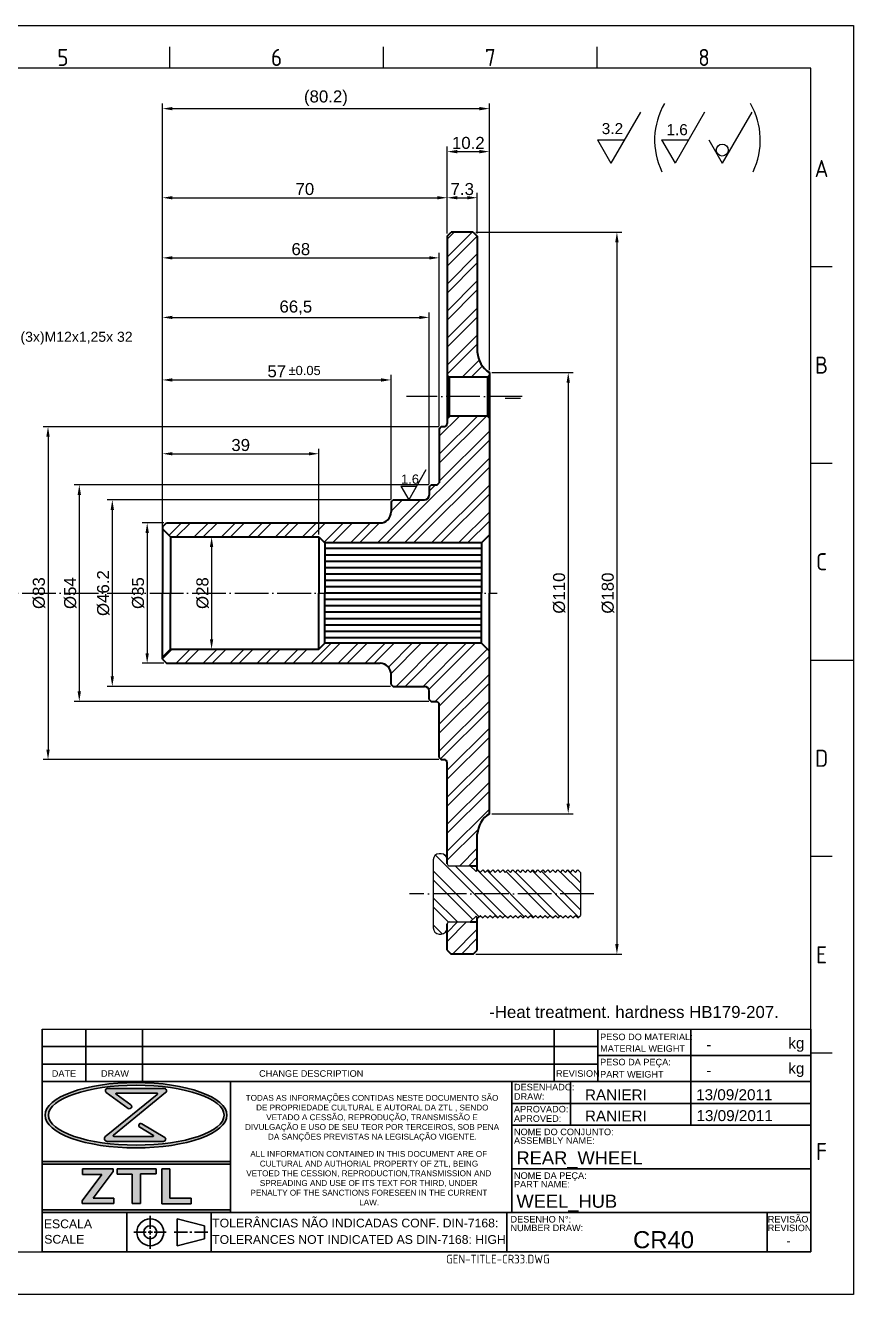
# Model space of a CAD drawing. Header units: millimetres. Extents: x 2429 to 2877, y 1091 to 1407.
# Drawn here: x 2670.1 to 2876.6, y 1091 to 1407.5 of the extents above; entities that cross this region are included whole.
import ezdxf
from ezdxf import colors
from ezdxf.entities.mleader import LeaderData, LeaderLine
from ezdxf.enums import TextEntityAlignment as Align
from ezdxf.math import Vec2, Vec3

# ---------------------------------------------------------------- set-up
doc = ezdxf.new("R2010")
doc.units = ezdxf.units.MM
for name, pattern in [('ACAD_ISO02W100', [15, 12, -3]), ('ACAD_ISO04W100', [30, 24, -3, 0, -3]), ('ACAD_ISO05W100', [33, 24, -3, 0, -3, 0, -3])]:
    doc.linetypes.add(name, pattern=pattern)
for name, color, linetype, lineweight in [('AM_0', 7, 'Continuous', 40), ('AM_4', 1, 'ACAD_ISO04W100', 25), ('AM_5', 3, 'Continuous', 25), ('AM_7', 4, 'Continuous', 35), ('AM_8', 40, 'ACAD_ISO02W100', 35), ('AM_BOR', 2, 'ACAD_ISO05W100', 35)]:
    doc.layers.add(name, color=color, linetype=linetype, lineweight=lineweight)
doc.styles.add('ACISOTS', font='isocp.shx', dxfattribs={"height": 1})
doc.styles.get("Standard").update_dxf_attribs({"font": 'arial.ttf'})
doc.dimstyles.new('ISO-25', dxfattribs={"dimtxt": 3, "dimasz": 2.5, "dimexe": 1.25, "dimexo": 0.625, "dimtad": 1, "dimtxsty": 'Standard', "dimcen": 2.5, "dimadec": 0, "dimazin": 0, "dimtfac": 1, "dimtmove": 0, "dimatfit": 3, "dimfxl": 1, "dimarcsym": 0})

# ---------------------------------------------------------------- blocks, each defined once
blk = doc.blocks.new('A3 ZTL')
for p, q in [((401.17, 280.82), (19.57, 280.82)), ((401.17, 9.78), (401.17, 280.82)), ((19.57, 9.78), (401.17, 9.78))]:
    blk.add_line(p, q)
at = {"layer": 'AM_BOR', "color": 135, "linetype": 'Continuous', "lineweight": 25}
for p, q in [((0, 290.61), (410.96, 290.61)), ((410.96, 290.61), (410.96, 0)), ((410.96, 0), (0, 0))]:
    blk.add_line(p, q, dxfattribs=at)
at = {"layer": 'AM_BOR', "color": 135, "lineweight": 25}
for p, q in [((254.4, 280.82), (254.4, 285.71)), ((303.33, 280.82), (303.33, 285.71)), ((352.25, 280.82), (352.25, 285.71)), ((406.07, 235.32), (401.17, 235.32)), ((406.07, 190.31), (401.17, 190.31)), ((401.17, 145.3), (410.96, 145.3)), ((406.07, 100.29), (401.17, 100.29)), ((406.07, 55.28), (401.17, 55.28))]:
    blk.add_line(p, q, dxfattribs=at)
at = {"layer": 'AM_BOR', "color": 135, "lineweight": 25, "style": 'ACISOTS'}
for s, p in [('5', (229.94, 283.27)), ('6', (278.86, 283.27)), ('7', (327.79, 283.27)), ('8', (376.71, 283.27)), ('A', (403.62, 257.83)), ('B', (403.62, 212.82)), ('C', (403.62, 167.81)), ('D', (403.62, 122.8)), ('E', (403.62, 77.79)), ('F', (403.62, 32.78))]:
    blk.add_text(s, height=3.91, dxfattribs=at).set_placement(p, align=Align.MIDDLE)
blk = doc.blocks.new('*D43')
at = {"layer": 'AM_5', "color": 0, "lineweight": -2}
blk.add_line((2547.72, 1212.33), (2536.79, 1193.38), dxfattribs=at)
blk.add_arc((2578.66, 1265.91), 82.5, 181.7363, 238.2637, dxfattribs=at)
at = {"layer": 'AM_5', "color": 0}
for points in [[(2495.78, 1263.41), (2496.62, 1263.42), (2496.16, 1265.91)], [(2535.48, 1196.1), (2535.05, 1195.39), (2537.41, 1194.46)]]:
    blk.add_solid(points, dxfattribs=at)
at = {"layer": 'Defpoints', "color": 0}
for p in [(2478.5, 1265.91), (2787.69, 1265.91), (2501.14, 1237.69), (2560.29, 1234.09), (2548.04, 1212.87)]:
    blk.add_point(p, dxfattribs=at)
at = {"layer": 'AM_5', "color": 0, "insert": (2509.08, 1225.74), "char_height": 3, "attachment_point": 5, "rotation": 300}
blk.add_mtext('60°', dxfattribs=at)
blk = doc.blocks.new('*D46')
at = {"layer": 'AM_5', "color": 0, "lineweight": -2}
for p, q in [((2786.39, 1320.91), (2806.68, 1320.91)), ((2805.43, 1318.41), (2805.43, 1213.41)), ((2786.39, 1210.91), (2806.68, 1210.91))]:
    blk.add_line(p, q, dxfattribs=at)
at = {"layer": 'AM_5', "color": 0}
for points in [[(2805.02, 1318.41), (2805.85, 1318.41), (2805.43, 1320.91)], [(2805.02, 1213.41), (2805.85, 1213.41), (2805.43, 1210.91)]]:
    blk.add_solid(points, dxfattribs=at)
at = {"layer": 'Defpoints', "color": 0}
for p in [(2785.77, 1320.91), (2785.77, 1210.91), (2805.43, 1210.91)]:
    blk.add_point(p, dxfattribs=at)
at = {"layer": 'AM_5', "color": 0, "insert": (2803.19, 1265.91), "char_height": 3, "attachment_point": 5, "rotation": 90}
blk.add_mtext('%%C110', dxfattribs=at)
blk = doc.blocks.new('*D47')
at = {"layer": 'AM_5', "color": 0, "lineweight": -2}
for p, q in [((2782.39, 1355.91), (2818.82, 1355.91)), ((2817.57, 1353.41), (2817.57, 1178.41)), ((2782.39, 1175.91), (2818.82, 1175.91))]:
    blk.add_line(p, q, dxfattribs=at)
at = {"layer": 'AM_5', "color": 0}
for points in [[(2817.15, 1353.41), (2817.99, 1353.41), (2817.57, 1355.91)], [(2817.15, 1178.41), (2817.99, 1178.41), (2817.57, 1175.91)]]:
    blk.add_solid(points, dxfattribs=at)
at = {"layer": 'Defpoints', "color": 0}
for p in [(2781.77, 1355.91), (2781.77, 1175.91), (2817.57, 1175.91)]:
    blk.add_point(p, dxfattribs=at)
at = {"layer": 'AM_5', "color": 0, "insert": (2815.33, 1265.91), "char_height": 3, "attachment_point": 5, "rotation": 90}
blk.add_mtext('%%C180', dxfattribs=at)
blk = doc.blocks.new('*D48')
at = {"layer": 'AM_5', "color": 0, "lineweight": -2}
for p, q in [((2773.14, 1307.41), (2674.49, 1307.41)), ((2675.74, 1304.91), (2675.74, 1226.91)), ((2773.14, 1224.41), (2674.49, 1224.41))]:
    blk.add_line(p, q, dxfattribs=at)
at = {"layer": 'AM_5', "color": 0}
for points in [[(2675.32, 1304.91), (2676.15, 1304.91), (2675.74, 1307.41)], [(2675.32, 1226.91), (2676.15, 1226.91), (2675.74, 1224.41)]]:
    blk.add_solid(points, dxfattribs=at)
at = {"layer": 'Defpoints', "color": 0}
for p in [(2773.77, 1307.41), (2675.74, 1224.41), (2773.77, 1224.41)]:
    blk.add_point(p, dxfattribs=at)
at = {"layer": 'AM_5', "color": 0, "insert": (2673.5, 1265.91), "char_height": 3, "attachment_point": 5, "rotation": 90}
blk.add_mtext('%%c83', dxfattribs=at)
blk = doc.blocks.new('*D49')
at = {"layer": 'AM_5', "color": 0, "lineweight": -2}
for p, q in [((2770.64, 1292.91), (2682.28, 1292.91)), ((2683.53, 1290.41), (2683.53, 1241.41)), ((2770.64, 1238.91), (2682.28, 1238.91))]:
    blk.add_line(p, q, dxfattribs=at)
at = {"layer": 'AM_5', "color": 0}
for points in [[(2683.12, 1290.41), (2683.95, 1290.41), (2683.53, 1292.91)], [(2683.12, 1241.41), (2683.95, 1241.41), (2683.53, 1238.91)]]:
    blk.add_solid(points, dxfattribs=at)
at = {"layer": 'Defpoints', "color": 0}
for p in [(2771.27, 1292.91), (2683.53, 1238.91), (2771.27, 1238.91)]:
    blk.add_point(p, dxfattribs=at)
at = {"layer": 'AM_5', "color": 0, "insert": (2681.29, 1265.91), "char_height": 3, "attachment_point": 5, "rotation": 90}
blk.add_mtext('%%C54', dxfattribs=at)
blk = doc.blocks.new('*D50')
at = {"layer": 'AM_5', "color": 0, "lineweight": -2}
for p, q in [((2761.14, 1289.16), (2690.51, 1289.16)), ((2691.76, 1286.66), (2691.76, 1245.16)), ((2761.14, 1242.66), (2690.51, 1242.66))]:
    blk.add_line(p, q, dxfattribs=at)
at = {"layer": 'AM_5', "color": 0}
for points in [[(2691.35, 1286.66), (2692.18, 1286.66), (2691.76, 1289.16)], [(2691.35, 1245.16), (2692.18, 1245.16), (2691.76, 1242.66)]]:
    blk.add_solid(points, dxfattribs=at)
at = {"layer": 'Defpoints', "color": 0}
for p in [(2761.77, 1289.16), (2691.76, 1242.66), (2761.77, 1242.66)]:
    blk.add_point(p, dxfattribs=at)
at = {"layer": 'AM_5', "color": 0, "insert": (2689.52, 1265.91), "char_height": 3, "attachment_point": 5, "rotation": 90}
blk.add_mtext('%%C46.2', dxfattribs=at)
blk = doc.blocks.new('*D51')
at = {"layer": 'AM_5', "color": 0, "lineweight": -2}
for p, q in [((2704.64, 1283.41), (2699.21, 1283.41)), ((2700.46, 1280.91), (2700.46, 1250.91)), ((2704.64, 1248.41), (2699.21, 1248.41))]:
    blk.add_line(p, q, dxfattribs=at)
at = {"layer": 'AM_5', "color": 0}
for points in [[(2700.04, 1280.91), (2700.88, 1280.91), (2700.46, 1283.41)], [(2700.04, 1250.91), (2700.88, 1250.91), (2700.46, 1248.41)]]:
    blk.add_solid(points, dxfattribs=at)
at = {"layer": 'Defpoints', "color": 0}
for p in [(2705.27, 1283.41), (2700.46, 1248.41), (2705.27, 1248.41)]:
    blk.add_point(p, dxfattribs=at)
at = {"layer": 'AM_5', "color": 0, "insert": (2698.22, 1265.91), "char_height": 3, "attachment_point": 5, "rotation": 90}
blk.add_mtext('%%C35', dxfattribs=at)
blk = doc.blocks.new('*D52')
at = {"layer": 'AM_5', "color": 0, "lineweight": -2}
for p, q in [((2715.89, 1279.91), (2715.27, 1279.91)), ((2716.52, 1277.41), (2716.52, 1254.41)), ((2715.89, 1251.91), (2715.27, 1251.91))]:
    blk.add_line(p, q, dxfattribs=at)
at = {"layer": 'AM_5', "color": 0}
for points in [[(2716.1, 1277.41), (2716.93, 1277.41), (2716.52, 1279.91)], [(2716.1, 1254.41), (2716.93, 1254.41), (2716.52, 1251.91)]]:
    blk.add_solid(points, dxfattribs=at)
at = {"layer": 'Defpoints', "color": 0}
for p in [(2716.52, 1279.91), (2716.52, 1251.91), (2716.52, 1251.91)]:
    blk.add_point(p, dxfattribs=at)
at = {"layer": 'AM_5', "color": 0, "insert": (2714.28, 1265.91), "char_height": 3, "attachment_point": 5, "rotation": 90}
blk.add_mtext('%%C28', dxfattribs=at)
blk = doc.blocks.new('*D53')
at = {"layer": 'AM_5', "color": 0, "lineweight": -2}
for p, q in [((2775.27, 1355.54), (2775.27, 1365.74)), ((2777.77, 1364.49), (2780.27, 1364.49)), ((2782.77, 1355.54), (2782.77, 1365.74))]:
    blk.add_line(p, q, dxfattribs=at)
at = {"layer": 'AM_5', "color": 0}
for points in [[(2777.77, 1364.91), (2777.77, 1364.08), (2775.27, 1364.49)], [(2780.27, 1364.91), (2780.27, 1364.08), (2782.77, 1364.49)]]:
    blk.add_solid(points, dxfattribs=at)
at = {"layer": 'Defpoints', "color": 0}
for p in [(2782.77, 1364.49), (2775.27, 1354.91), (2782.77, 1354.91)]:
    blk.add_point(p, dxfattribs=at)
at = {"layer": 'AM_5', "color": 0, "insert": (2779.02, 1366.65), "char_height": 3, "attachment_point": 5}
blk.add_mtext('7.3', dxfattribs=at)
blk = doc.blocks.new('*D54')
at = {"layer": 'AM_5', "color": 0, "lineweight": -2}
for p, q in [((2775.27, 1355.54), (2775.27, 1377.24)), ((2785.77, 1321.54), (2785.77, 1377.24)), ((2777.77, 1375.99), (2783.27, 1375.99))]:
    blk.add_line(p, q, dxfattribs=at)
at = {"layer": 'AM_5', "color": 0}
for points in [[(2777.77, 1376.41), (2777.77, 1375.57), (2775.27, 1375.99)], [(2783.27, 1376.41), (2783.27, 1375.57), (2785.77, 1375.99)]]:
    blk.add_solid(points, dxfattribs=at)
at = {"layer": 'Defpoints', "color": 0}
for p in [(2785.77, 1375.99), (2775.27, 1354.91), (2785.77, 1320.91)]:
    blk.add_point(p, dxfattribs=at)
at = {"layer": 'AM_5', "color": 0, "insert": (2780.52, 1378.15), "char_height": 3, "attachment_point": 5}
blk.add_mtext('10.2', dxfattribs=at)
blk = doc.blocks.new('*D57')
at = {"layer": 'AM_5', "color": 0, "lineweight": -2}
for p, q in [((2704.27, 1282.54), (2704.27, 1320.31)), ((2761.27, 1289.29), (2761.27, 1320.31)), ((2706.77, 1319.06), (2758.77, 1319.06))]:
    blk.add_line(p, q, dxfattribs=at)
at = {"layer": 'AM_5', "color": 0}
for points in [[(2706.77, 1319.48), (2706.77, 1318.64), (2704.27, 1319.06)], [(2758.77, 1319.48), (2758.77, 1318.64), (2761.27, 1319.06)]]:
    blk.add_solid(points, dxfattribs=at)
at = {"layer": 'Defpoints', "color": 0}
for p in [(2761.27, 1319.06), (2761.27, 1288.66), (2704.27, 1281.91)]:
    blk.add_point(p, dxfattribs=at)
at = {"layer": 'AM_5', "color": 0, "insert": (2732.77, 1321.21), "char_height": 3, "attachment_point": 5}
blk.add_mtext('57', dxfattribs=at)
blk = doc.blocks.new('*D58')
at = {"layer": 'AM_5', "color": 0, "lineweight": -2}
for p, q in [((2704.27, 1283.04), (2704.27, 1335.9)), ((2770.77, 1293.04), (2770.77, 1335.9)), ((2706.77, 1334.65), (2768.27, 1334.65))]:
    blk.add_line(p, q, dxfattribs=at)
at = {"layer": 'AM_5', "color": 0}
for points in [[(2706.77, 1335.07), (2706.77, 1334.23), (2704.27, 1334.65)], [(2768.27, 1335.07), (2768.27, 1334.23), (2770.77, 1334.65)]]:
    blk.add_solid(points, dxfattribs=at)
at = {"layer": 'Defpoints', "color": 0}
for p in [(2770.77, 1334.65), (2770.77, 1292.41), (2704.27, 1282.41)]:
    blk.add_point(p, dxfattribs=at)
at = {"layer": 'AM_5', "color": 0, "insert": (2737.52, 1337.08), "char_height": 3, "attachment_point": 5}
blk.add_mtext('66,5', dxfattribs=at)
blk = doc.blocks.new('*D59')
at = {"layer": 'AM_5', "color": 0, "lineweight": -2}
for p, q in [((2704.27, 1283.16), (2704.27, 1350.75)), ((2706.77, 1349.5), (2770.77, 1349.5)), ((2773.27, 1307.54), (2773.27, 1350.75))]:
    blk.add_line(p, q, dxfattribs=at)
at = {"layer": 'AM_5', "color": 0}
for points in [[(2706.77, 1349.92), (2706.77, 1349.09), (2704.27, 1349.5)], [(2770.77, 1349.92), (2770.77, 1349.09), (2773.27, 1349.5)]]:
    blk.add_solid(points, dxfattribs=at)
at = {"layer": 'Defpoints', "color": 0}
for p in [(2773.27, 1349.5), (2773.27, 1306.91), (2704.27, 1282.54)]:
    blk.add_point(p, dxfattribs=at)
at = {"layer": 'AM_5', "color": 0, "insert": (2738.77, 1351.66), "char_height": 3, "attachment_point": 5}
blk.add_mtext('68', dxfattribs=at)
blk = doc.blocks.new('*D60')
at = {"layer": 'AM_5', "color": 0, "lineweight": -2}
for p, q in [((2704.27, 1283.16), (2704.27, 1365.74)), ((2706.77, 1364.49), (2772.77, 1364.49)), ((2775.27, 1355.54), (2775.27, 1365.74))]:
    blk.add_line(p, q, dxfattribs=at)
at = {"layer": 'AM_5', "color": 0}
for points in [[(2706.77, 1364.91), (2706.77, 1364.08), (2704.27, 1364.49)], [(2772.77, 1364.91), (2772.77, 1364.08), (2775.27, 1364.49)]]:
    blk.add_solid(points, dxfattribs=at)
at = {"layer": 'Defpoints', "color": 0}
for p in [(2775.27, 1364.49), (2775.27, 1354.91), (2704.27, 1282.54)]:
    blk.add_point(p, dxfattribs=at)
at = {"layer": 'AM_5', "color": 0, "insert": (2739.77, 1366.65), "char_height": 3, "attachment_point": 5}
blk.add_mtext('70', dxfattribs=at)
blk = doc.blocks.new('*D61')
at = {"layer": 'AM_5', "color": 0, "lineweight": -2}
for p, q in [((2704.27, 1283.66), (2704.27, 1387.96)), ((2706.77, 1386.71), (2783.27, 1386.71)), ((2785.77, 1322.16), (2785.77, 1387.96))]:
    blk.add_line(p, q, dxfattribs=at)
at = {"layer": 'AM_5', "color": 0}
for points in [[(2706.77, 1387.13), (2706.77, 1386.29), (2704.27, 1386.71)], [(2783.27, 1387.13), (2783.27, 1386.29), (2785.77, 1386.71)]]:
    blk.add_solid(points, dxfattribs=at)
at = {"layer": 'Defpoints', "color": 0}
for p in [(2785.77, 1386.71), (2785.77, 1321.54), (2704.27, 1283.04)]:
    blk.add_point(p, dxfattribs=at)
at = {"layer": 'AM_5', "color": 0, "insert": (2745.02, 1389.3), "char_height": 3, "attachment_point": 5}
blk.add_mtext('(80.2)', dxfattribs=at)
blk = doc.blocks.new('*D69')
at = {"layer": 'AM_5', "color": 0, "lineweight": -2}
for p, q in [((2704.27, 1284.29), (2704.27, 1301.91)), ((2743.27, 1280.54), (2743.27, 1301.91)), ((2706.77, 1300.66), (2740.77, 1300.66))]:
    blk.add_line(p, q, dxfattribs=at)
at = {"layer": 'AM_5', "color": 0}
for points in [[(2706.77, 1301.07), (2706.77, 1300.24), (2704.27, 1300.66)], [(2740.77, 1301.07), (2740.77, 1300.24), (2743.27, 1300.66)]]:
    blk.add_solid(points, dxfattribs=at)
at = {"layer": 'Defpoints', "color": 0}
for p in [(2743.27, 1300.66), (2704.27, 1283.66), (2743.27, 1279.91)]:
    blk.add_point(p, dxfattribs=at)
at = {"layer": 'AM_5', "color": 0, "insert": (2723.77, 1302.82), "char_height": 3, "attachment_point": 5}
blk.add_mtext('39', dxfattribs=at)

msp = doc.modelspace()

# ---------------------------------------------------------------- hatches: boundary and pattern name
at = {"linetype": 'Continuous'}
h = msp.add_hatch(color=0, dxfattribs=at)
h.paths.add_polyline_path([(2721.248, 1124.197), (2674.261, 1124.197), (2674.261, 1123.539), (2721.248, 1123.539)])
h.paths.add_polyline_path([(2721.248, 1112.112), (2674.261, 1112.112), (2674.261, 1111.454), (2721.248, 1111.454)])
at = {"layer": 'AM_0'}
h = msp.add_hatch(dxfattribs=at)
h.set_pattern_fill('ANSI31', color=256, scale=0.5, angle=315, style=0)
h.set_pattern_definition([(0, (-574.0602, 0.7274), (6e-16, 1.5875), [])])
h.paths.add_polyline_path([(2783.769, 1253.412), (2783.769, 1265.912), (2744.769, 1265.912), (2744.769, 1253.412)])
h.paths.add_polyline_path([(2744.769, 1278.412), (2744.769, 1265.912), (2783.769, 1265.912), (2783.769, 1278.412)])
at = {"layer": 'AM_7'}
h = msp.add_hatch(dxfattribs=at)
h.set_pattern_fill('ANSI32', color=256, scale=0.5, style=0)
h.set_pattern_definition([(45, (-574.06, 0.7274), (-3.367596, 3.367596), []), (45, (-571.815, 0.7274), (-3.367596, 3.367596), [])])
h.paths.add_polyline_path([(2775.269, 1320.262), (2775.769, 1319.762), (2785.269, 1319.762), (2785.769, 1320.262), (2785.769, 1320.912, -0.236068), (2782.769, 1326.03), (2782.769, 1354.912), (2781.769, 1355.912), (2776.269, 1355.912), (2775.269, 1354.912)])
h.paths.add_polyline_path([(2785.769, 1309.562), (2785.269, 1310.062), (2775.769, 1310.062), (2775.269, 1309.562), (2775.269, 1308.212, -0.4142136), (2774.469, 1307.412), (2773.769, 1307.412), (2773.269, 1306.912), (2773.269, 1293.412), (2772.769, 1292.912), (2771.269, 1292.912), (2770.769, 1292.412), (2770.769, 1290.362, -0.4142136), (2769.569, 1289.162), (2761.769, 1289.162), (2761.269, 1288.662), (2761.269, 1286.162, -0.4142136), (2758.519, 1283.412), (2705.269, 1283.412), (2704.269, 1282.412), (2704.269, 1281.912), (2706.269, 1279.912), (2743.269, 1279.912), (2744.769, 1278.412), (2783.769, 1278.412), (2785.769, 1280.412)])
h.paths.add_polyline_path([(2744.769, 1253.412), (2743.269, 1251.912), (2706.269, 1251.912), (2704.269, 1249.912), (2704.269, 1249.412), (2705.269, 1248.412), (2758.519, 1248.412, -0.4142136), (2761.269, 1245.662), (2761.269, 1243.162), (2761.769, 1242.662), (2769.569, 1242.662, -0.4142136), (2770.769, 1241.462), (2770.769, 1239.412), (2771.269, 1238.912), (2772.769, 1238.912), (2773.269, 1238.412), (2773.269, 1224.912), (2773.769, 1224.412), (2774.469, 1224.412, -0.4142136), (2775.269, 1223.612), (2775.269, 1198.412, 0.4142136), (2775.769, 1197.912), (2780.969, 1197.912), (2782.769, 1197.912), (2782.769, 1205.794, -0.236068), (2785.769, 1210.912), (2785.769, 1251.412), (2783.769, 1253.412)])
h.paths.add_polyline_path([(2775.269, 1176.912), (2776.269, 1175.912), (2781.769, 1175.912), (2782.769, 1176.912), (2782.769, 1183.912), (2780.969, 1183.912), (2775.769, 1183.912, 0.4142136), (2775.269, 1183.412), (2775.269, 1182.412)])
h = msp.add_hatch(dxfattribs=at)
h.set_pattern_fill('ANSI32', color=256, scale=0.5, angle=90, style=0)
h.set_pattern_definition([(135, (-574.06, 0.7274), (-3.367596, -3.367596), []), (135, (-574.06, 2.9725), (-3.367596, -3.367596), [])])
h.paths.add_polyline_path([(2808.469, 1196.287), (2807.844, 1196.912), (2807.219, 1196.287), (2806.594, 1196.912), (2805.969, 1196.287), (2805.344, 1196.912), (2804.719, 1196.287), (2804.094, 1196.912), (2803.469, 1196.287), (2802.844, 1196.912), (2802.219, 1196.287), (2801.594, 1196.912), (2800.969, 1196.287), (2800.344, 1196.912), (2799.719, 1196.287), (2799.094, 1196.912), (2798.484, 1196.302), (2797.873, 1196.912), (2797.248, 1196.287), (2796.623, 1196.912), (2795.998, 1196.287), (2795.373, 1196.912), (2794.748, 1196.287), (2794.123, 1196.912), (2793.498, 1196.287), (2792.873, 1196.912), (2792.248, 1196.287), (2791.623, 1196.912), (2790.998, 1196.287), (2790.373, 1196.912), (2789.748, 1196.287), (2789.123, 1196.912), (2788.498, 1196.287), (2787.873, 1196.912), (2787.248, 1196.287), (2786.623, 1196.912), (2785.998, 1196.287), (2785.373, 1196.912), (2784.748, 1196.287), (2784.123, 1196.912), (2783.513, 1196.302), (2782.903, 1196.912), (2782.469, 1196.478), (2780.969, 1197.912), (2775.769, 1197.912, -0.4142136), (2775.269, 1198.412), (2775.269, 1199.412, 0.4142136), (2773.769, 1200.912), (2773.269, 1200.912, 0.4142136), (2771.769, 1199.412), (2771.769, 1190.912), (2808.469, 1190.912)])
h.paths.add_polyline_path([(2808.469, 1190.912), (2771.769, 1190.912), (2771.769, 1182.412, 0.4142136), (2773.269, 1180.912), (2773.769, 1180.912, 0.4142136), (2775.269, 1182.412), (2775.269, 1183.412, -0.4142136), (2775.769, 1183.912), (2780.969, 1183.912), (2782.469, 1185.346), (2782.903, 1184.912), (2783.513, 1185.522), (2784.123, 1184.912), (2784.748, 1185.537), (2785.373, 1184.912), (2785.998, 1185.537), (2786.623, 1184.912), (2787.248, 1185.537), (2787.873, 1184.912), (2788.498, 1185.537), (2789.123, 1184.912), (2789.748, 1185.537), (2790.373, 1184.912), (2790.998, 1185.537), (2791.623, 1184.912), (2792.248, 1185.537), (2792.873, 1184.912), (2793.498, 1185.537), (2794.123, 1184.912), (2794.748, 1185.537), (2795.373, 1184.912), (2795.998, 1185.537), (2796.623, 1184.912), (2797.248, 1185.537), (2797.873, 1184.912), (2798.484, 1185.522), (2799.094, 1184.912), (2799.719, 1185.537), (2800.344, 1184.912), (2800.969, 1185.537), (2801.594, 1184.912), (2802.219, 1185.537), (2802.844, 1184.912), (2803.469, 1185.537), (2804.094, 1184.912), (2804.719, 1185.537), (2805.344, 1184.912), (2805.969, 1185.537), (2806.594, 1184.912), (2807.219, 1185.537), (2807.844, 1184.912), (2808.469, 1185.537)])
at = {"layer": 'AM_8', "linetype": 'Continuous'}
h = msp.add_hatch(color=0, dxfattribs=at)
edge = h.paths.add_edge_path()
edge.add_ellipse((2697.671, 1135.727), major_axis=(22.67, 0), ratio=0.3599074, start_angle=191.45916, end_angle=452.8175)
edge.add_ellipse((2697.671, 1135.727), major_axis=(22.67, 0), ratio=0.3599074, start_angle=92.8175, end_angle=191.45916)
edge = h.paths.add_edge_path(flags=16)
edge.add_ellipse((2697.741, 1135.727), major_axis=(21.9, 0), ratio=0.3406642, start_angle=93.06698, end_angle=371.45916)
edge.add_ellipse((2697.741, 1135.727), major_axis=(21.9, 0), ratio=0.3406642, start_angle=11.45916, end_angle=93.06698)
h = msp.add_hatch(color=0, dxfattribs=at)
edge = h.paths.add_edge_path()
edge.add_line((2702.954, 1140.896), (2690.194, 1130.562))
edge.add_arc((2690.534, 1129.926), 0.721, 118.14094, 270)
edge.add_line((2690.534, 1129.205), (2704.568, 1129.205))
edge.add_arc((2704.549, 1129.736), 0.532, 271.96853, 418.91083)
edge.add_line((2704.824, 1130.191), (2699.142, 1133.618))
edge.add_arc((2698.873, 1133.176), 0.517, 58.66819, 238.80525)
edge.add_line((2698.605, 1132.734), (2701.999, 1130.678))
edge.add_arc((2701.924, 1130.572), 0.131, -90, 54.65447, ccw=False)
edge.add_line((2701.924, 1130.441), (2692.144, 1130.441))
edge.add_arc((2692.173, 1130.62), 0.182, 129.23635, 260.82262, ccw=False)
edge.add_line((2692.058, 1130.761), (2705.05, 1141.371))
edge.add_arc((2704.711, 1141.836), 0.576, 306.0702, 450)
edge.add_line((2704.711, 1142.413), (2690.622, 1142.413))
edge.add_arc((2690.6, 1141.855), 0.558, 87.72721, 233.74708)
edge.add_line((2690.27, 1141.405), (2695.682, 1137.436))
edge.add_arc((2696.031, 1137.891), 0.573, 232.47139, 414.7334)
edge.add_line((2696.362, 1138.359), (2692.716, 1140.938))
edge.add_arc((2692.788, 1141.077), 0.157, 90, 242.52347, ccw=False)
edge.add_line((2692.788, 1141.233), (2702.865, 1141.233))
edge.add_arc((2702.834, 1141.044), 0.191, -50.99642, 80.76554, ccw=False)
for points in [[(2684.278, 1114.341), (2684.278, 1113.689), (2692.111, 1113.689), (2692.111, 1115.066), (2687.034, 1115.066), (2691.966, 1121.736), (2691.966, 1122.389), (2684.35, 1122.389), (2684.35, 1120.939), (2689.174, 1120.939)], [(2692.982, 1121.011), (2696.754, 1121.011), (2696.754, 1113.689), (2698.821, 1113.689), (2698.821, 1121.084), (2702.702, 1121.084), (2702.702, 1122.389), (2692.982, 1122.389)], [(2711.406, 1113.653), (2711.406, 1115.066), (2706.147, 1115.066), (2706.147, 1122.389), (2704.116, 1122.389), (2704.116, 1113.653)]]:
    msp.add_hatch(color=0, dxfattribs=at).paths.add_polyline_path(points)

# ---------------------------------------------------------------- linework, layer by layer
at = {"linetype": 'Continuous'}
msp.add_line((2674.261, 1157.192), (2865.925, 1157.192), dxfattribs=at)
at = {"layer": 'AM_0'}
for p, q in [((2775.269, 1354.912), (2776.269, 1355.912)), ((2775.269, 1354.912), (2775.269, 1308.212)), ((2781.769, 1355.912), (2776.269, 1355.912)), ((2781.769, 1355.912), (2782.769, 1354.912)), ((2782.769, 1354.912), (2782.769, 1326.03)), ((2775.769, 1319.762), (2775.269, 1320.262)), ((2785.269, 1319.762), (2775.769, 1319.762)), ((2775.769, 1319.762), (2775.769, 1310.062)), ((2785.269, 1319.762), (2785.769, 1320.262)), ((2785.269, 1319.762), (2785.269, 1310.062)), ((2785.769, 1320.912), (2785.769, 1265.912)), ((2785.769, 1320.912), (2785.769, 1320.912)), ((2773.269, 1306.912), (2773.769, 1307.412)), ((2773.769, 1307.412), (2774.469, 1307.412)), ((2775.769, 1310.062), (2775.269, 1309.562)), ((2785.269, 1310.062), (2775.769, 1310.062)), ((2785.269, 1310.062), (2785.769, 1309.562)), ((2773.269, 1306.912), (2773.269, 1293.412)), ((2770.769, 1292.412), (2771.269, 1292.912)), ((2770.769, 1292.412), (2770.769, 1290.362)), ((2771.269, 1292.912), (2772.769, 1292.912)), ((2772.769, 1292.912), (2773.269, 1293.412)), ((2761.269, 1288.662), (2761.769, 1289.162)), ((2761.269, 1288.662), (2761.269, 1286.162)), ((2761.769, 1289.162), (2769.569, 1289.162)), ((2704.269, 1282.412), (2705.269, 1283.412)), ((2704.269, 1282.412), (2704.269, 1281.912)), ((2704.269, 1281.912), (2704.269, 1265.912)), ((2704.269, 1281.912), (2706.269, 1279.912)), ((2705.269, 1283.412), (2758.519, 1283.412)), ((2706.269, 1279.912), (2743.269, 1279.912)), ((2706.269, 1279.912), (2706.269, 1265.912)), ((2743.269, 1279.912), (2743.269, 1279.912)), ((2743.269, 1279.912), (2744.769, 1278.412)), ((2743.269, 1279.912), (2743.269, 1265.912)), ((2783.769, 1278.412), (2785.769, 1280.412)), ((2783.769, 1278.412), (2744.769, 1278.412)), ((2744.769, 1278.412), (2744.769, 1265.912)), ((2783.769, 1278.412), (2783.769, 1265.912)), ((2704.269, 1249.912), (2704.269, 1265.912)), ((2706.269, 1251.912), (2706.269, 1265.912)), ((2743.269, 1251.912), (2743.269, 1265.912)), ((2744.769, 1253.412), (2744.769, 1265.912)), ((2783.769, 1253.412), (2783.769, 1265.912)), ((2785.769, 1210.912), (2785.769, 1265.912)), ((2743.269, 1251.912), (2744.769, 1253.412)), ((2783.769, 1253.412), (2744.769, 1253.412)), ((2783.769, 1253.412), (2785.769, 1251.412)), ((2704.269, 1249.912), (2706.269, 1251.912)), ((2706.269, 1251.912), (2743.269, 1251.912)), ((2743.269, 1251.912), (2743.269, 1251.912)), ((2704.269, 1249.412), (2704.269, 1249.912)), ((2704.269, 1249.412), (2705.269, 1248.412)), ((2705.269, 1248.412), (2758.519, 1248.412)), ((2761.269, 1243.162), (2761.269, 1245.662)), ((2761.269, 1243.162), (2761.769, 1242.662)), ((2761.769, 1242.662), (2769.569, 1242.662)), ((2770.769, 1239.412), (2770.769, 1241.462)), ((2770.769, 1239.412), (2771.269, 1238.912)), ((2771.269, 1238.912), (2772.769, 1238.912)), ((2772.769, 1238.912), (2773.269, 1238.412)), ((2773.269, 1224.912), (2773.269, 1238.412)), ((2773.269, 1224.912), (2773.769, 1224.412)), ((2773.769, 1224.412), (2774.469, 1224.412)), ((2775.269, 1198.412), (2775.269, 1223.612)), ((2785.769, 1210.912), (2785.769, 1210.912)), ((2782.769, 1196.778), (2782.769, 1205.794)), ((2780.969, 1197.912), (2782.769, 1197.912)), ((2780.969, 1183.912), (2782.769, 1183.912)), ((2782.769, 1176.912), (2782.769, 1185.046)), ((2775.269, 1176.912), (2775.269, 1183.412)), ((2775.269, 1176.912), (2776.269, 1175.912)), ((2781.769, 1175.912), (2776.269, 1175.912)), ((2781.769, 1175.912), (2782.769, 1176.912))]:
    msp.add_line(p, q, dxfattribs=at)
for centre, radius, start, end in [((2789.387, 1326.471), 6.633, 183.81136, 236.94147), ((2774.469, 1308.212), 0.8, 270, 0), ((2769.569, 1290.362), 1.2, 270, 0), ((2758.519, 1286.162), 2.75, 270, 0), ((2758.519, 1245.662), 2.75, 0, 90), ((2769.569, 1241.462), 1.2, 0, 90), ((2774.469, 1223.612), 0.8, 0, 90), ((2789.387, 1205.353), 6.633, 123.05853, 176.18864)]:
    msp.add_arc(centre, radius, start, end, dxfattribs=at)
at = {"layer": 'AM_4', "ltscale": 0.35}
for p, q in [((2793.989, 1314.912), (2765.145, 1314.912)), ((2811.84, 1190.912), (2765.878, 1190.912))]:
    msp.add_line(p, q, dxfattribs=at)
at = {"layer": 'AM_4', "linetype": 'ACAD_ISO04W100', "ltscale": 0.35}
msp.add_line((2478.502, 1265.912), (2787.691, 1265.912), dxfattribs=at)
at = {"layer": 'AM_5'}
for p, q in [((2823.468, 1385.864), (2816.091, 1373.086)), ((2839.444, 1385.864), (2832.067, 1373.086)), ((2851.191, 1385.864), (2843.814, 1373.086)), ((2812.737, 1378.894), (2819.444, 1378.894)), ((2812.737, 1378.894), (2816.091, 1373.086)), ((2828.714, 1378.894), (2835.42, 1378.894)), ((2828.714, 1378.894), (2832.067, 1373.086)), ((2840.461, 1378.894), (2843.814, 1373.086)), ((2793.496, 1314.461), (2789.691, 1314.461)), ((2769.972, 1296.615), (2765.669, 1289.162)), ((2763.713, 1292.55), (2767.625, 1292.55)), ((2763.713, 1292.55), (2765.669, 1289.162)), ((2773.769, 1200.912), (2773.269, 1200.912)), ((2771.769, 1199.412), (2771.769, 1182.412)), ((2775.269, 1198.412), (2775.269, 1199.412)), ((2775.769, 1197.912), (2780.969, 1197.912)), ((2780.969, 1197.912), (2782.469, 1196.478)), ((2782.469, 1196.478), (2782.903, 1196.912)), ((2782.903, 1196.912), (2783.528, 1196.287)), ((2783.498, 1196.287), (2784.123, 1196.912)), ((2784.123, 1196.912), (2784.748, 1196.287)), ((2784.748, 1196.287), (2785.373, 1196.912)), ((2785.373, 1196.912), (2785.998, 1196.287)), ((2785.998, 1196.287), (2786.623, 1196.912)), ((2786.623, 1196.912), (2787.248, 1196.287)), ((2787.248, 1196.287), (2787.873, 1196.912)), ((2787.873, 1196.912), (2788.498, 1196.287)), ((2788.498, 1196.287), (2789.123, 1196.912)), ((2789.123, 1196.912), (2789.748, 1196.287)), ((2789.748, 1196.287), (2790.373, 1196.912)), ((2790.373, 1196.912), (2790.998, 1196.287)), ((2790.998, 1196.287), (2791.623, 1196.912)), ((2791.623, 1196.912), (2792.248, 1196.287)), ((2792.248, 1196.287), (2792.873, 1196.912)), ((2792.873, 1196.912), (2793.498, 1196.287)), ((2793.498, 1196.287), (2794.123, 1196.912)), ((2794.123, 1196.912), (2794.748, 1196.287)), ((2794.748, 1196.287), (2795.373, 1196.912)), ((2795.373, 1196.912), (2795.998, 1196.287)), ((2795.998, 1196.287), (2796.623, 1196.912)), ((2796.623, 1196.912), (2797.248, 1196.287)), ((2797.248, 1196.287), (2797.873, 1196.912)), ((2797.873, 1196.912), (2798.498, 1196.287)), ((2798.469, 1196.287), (2799.094, 1196.912)), ((2799.094, 1196.912), (2799.719, 1196.287)), ((2799.719, 1196.287), (2800.344, 1196.912)), ((2800.344, 1196.912), (2800.969, 1196.287)), ((2800.969, 1196.287), (2801.594, 1196.912)), ((2801.594, 1196.912), (2802.219, 1196.287)), ((2802.219, 1196.287), (2802.844, 1196.912)), ((2802.844, 1196.912), (2803.469, 1196.287)), ((2803.469, 1196.287), (2804.094, 1196.912)), ((2804.094, 1196.912), (2804.719, 1196.287)), ((2804.719, 1196.287), (2805.344, 1196.912)), ((2805.344, 1196.912), (2805.969, 1196.287)), ((2805.969, 1196.287), (2806.594, 1196.912)), ((2806.594, 1196.912), (2807.219, 1196.287)), ((2807.219, 1196.287), (2807.844, 1196.912)), ((2807.844, 1196.912), (2808.469, 1196.287)), ((2808.469, 1196.287), (2808.469, 1185.537)), ((2775.769, 1183.912), (2780.969, 1183.912)), ((2780.969, 1183.912), (2782.469, 1185.346)), ((2782.469, 1185.346), (2782.903, 1184.912)), ((2782.903, 1184.912), (2783.528, 1185.537)), ((2783.498, 1185.537), (2784.123, 1184.912)), ((2784.123, 1184.912), (2784.748, 1185.537)), ((2784.748, 1185.537), (2785.373, 1184.912)), ((2785.373, 1184.912), (2785.998, 1185.537)), ((2785.998, 1185.537), (2786.623, 1184.912)), ((2786.623, 1184.912), (2787.248, 1185.537)), ((2787.248, 1185.537), (2787.873, 1184.912)), ((2787.873, 1184.912), (2788.498, 1185.537)), ((2788.498, 1185.537), (2789.123, 1184.912)), ((2789.123, 1184.912), (2789.748, 1185.537)), ((2789.748, 1185.537), (2790.373, 1184.912)), ((2790.373, 1184.912), (2790.998, 1185.537)), ((2790.998, 1185.537), (2791.623, 1184.912)), ((2791.623, 1184.912), (2792.248, 1185.537)), ((2792.248, 1185.537), (2792.873, 1184.912)), ((2792.873, 1184.912), (2793.498, 1185.537)), ((2793.498, 1185.537), (2794.123, 1184.912)), ((2794.123, 1184.912), (2794.748, 1185.537)), ((2794.748, 1185.537), (2795.373, 1184.912)), ((2795.373, 1184.912), (2795.998, 1185.537)), ((2795.998, 1185.537), (2796.623, 1184.912)), ((2796.623, 1184.912), (2797.248, 1185.537)), ((2797.248, 1185.537), (2797.873, 1184.912)), ((2797.873, 1184.912), (2798.498, 1185.537)), ((2798.469, 1185.537), (2799.094, 1184.912)), ((2799.094, 1184.912), (2799.719, 1185.537)), ((2799.719, 1185.537), (2800.344, 1184.912)), ((2800.344, 1184.912), (2800.969, 1185.537)), ((2800.969, 1185.537), (2801.594, 1184.912)), ((2801.594, 1184.912), (2802.219, 1185.537)), ((2802.219, 1185.537), (2802.844, 1184.912)), ((2802.844, 1184.912), (2803.469, 1185.537)), ((2803.469, 1185.537), (2804.094, 1184.912)), ((2804.094, 1184.912), (2804.719, 1185.537)), ((2804.719, 1185.537), (2805.344, 1184.912)), ((2805.344, 1184.912), (2805.969, 1185.537)), ((2805.969, 1185.537), (2806.594, 1184.912)), ((2806.594, 1184.912), (2807.219, 1185.537)), ((2807.219, 1185.537), (2807.844, 1184.912)), ((2807.844, 1184.912), (2808.469, 1185.537)), ((2773.269, 1180.912), (2773.769, 1180.912)), ((2775.269, 1182.412), (2775.269, 1183.412))]:
    msp.add_line(p, q, dxfattribs=at)
msp.add_circle((2843.827, 1376.378), 1.487, dxfattribs=at)
for centre, radius, start, end in [((2845.027, 1378.882), 18.059, 149.81687, 205.95777), ((2835.265, 1378.882), 18.059, 334.04223, 30.18313), ((2773.269, 1199.412), 1.5, 90, 180), ((2773.769, 1199.412), 1.5, 0, 90), ((2775.769, 1198.412), 0.5, 180, 270), ((2775.769, 1183.412), 0.5, 90, 180), ((2773.269, 1182.412), 1.5, 180, 270), ((2773.769, 1182.412), 1.5, 270, 0)]:
    msp.add_arc(centre, radius, start, end, dxfattribs=at)
at = {"layer": 'AM_8', "color": 0, "linetype": 'Continuous'}
for p, q in [((2674.261, 1157.192), (2674.261, 1101.653)), ((2685.151, 1157.192), (2685.151, 1144.124)), ((2699.308, 1157.192), (2699.308, 1144.124)), ((2801.944, 1157.192), (2801.944, 1144.124)), ((2812.834, 1144.124), (2812.834, 1157.192)), ((2835.978, 1157.192), (2835.978, 1150.658)), ((2865.925, 1101.653), (2865.925, 1157.192)), ((2812.834, 1152.836), (2674.261, 1152.836)), ((2812.834, 1150.658), (2865.925, 1150.658)), ((2835.978, 1150.658), (2835.978, 1144.124)), ((2674.261, 1148.48), (2812.834, 1148.48)), ((2674.261, 1144.124), (2789.695, 1144.124)), ((2721.248, 1144.124), (2721.248, 1111.454)), ((2789.695, 1144.124), (2865.925, 1144.124)), ((2791.358, 1144.124), (2791.358, 1123.433)), ((2806.03, 1144.124), (2806.03, 1133.234)), ((2835.978, 1144.124), (2835.978, 1133.234)), ((2690.622, 1142.413), (2704.711, 1142.413)), ((2791.358, 1138.679), (2865.925, 1138.679)), ((2791.358, 1133.234), (2865.925, 1133.234)), ((2674.261, 1124.197), (2721.248, 1124.197)), ((2721.248, 1123.539), (2674.261, 1123.539)), ((2684.278, 1114.341), (2689.174, 1120.939)), ((2684.35, 1120.939), (2684.35, 1122.389)), ((2684.35, 1122.389), (2691.966, 1122.389)), ((2689.174, 1120.939), (2684.35, 1120.939)), ((2691.966, 1121.736), (2687.034, 1115.066)), ((2691.966, 1122.389), (2691.966, 1121.736)), ((2692.982, 1121.011), (2692.982, 1122.389)), ((2692.982, 1122.389), (2702.702, 1122.389)), ((2696.754, 1121.011), (2692.982, 1121.011)), ((2696.754, 1113.689), (2696.754, 1121.011)), ((2698.821, 1121.084), (2698.821, 1113.689)), ((2702.702, 1121.084), (2698.821, 1121.084)), ((2702.702, 1122.389), (2702.702, 1121.084)), ((2704.116, 1113.653), (2704.116, 1122.389)), ((2704.116, 1122.389), (2706.147, 1122.389)), ((2706.147, 1122.389), (2706.147, 1115.066)), ((2791.358, 1123.433), (2791.358, 1111.454)), ((2791.358, 1122.344), (2865.925, 1122.344)), ((2684.278, 1113.689), (2684.278, 1114.341)), ((2687.034, 1115.066), (2692.111, 1115.066)), ((2692.111, 1115.066), (2692.111, 1113.689)), ((2706.147, 1115.066), (2711.406, 1115.066)), ((2711.406, 1115.066), (2711.406, 1113.653)), ((2674.261, 1112.112), (2721.248, 1112.112)), ((2674.261, 1111.454), (2705.283, 1111.454)), ((2789.695, 1111.454), (2674.261, 1111.454)), ((2722.571, 1111.454), (2674.261, 1111.454)), ((2692.111, 1113.689), (2684.278, 1113.689)), ((2695.425, 1111.454), (2695.425, 1101.653)), ((2698.821, 1113.689), (2696.754, 1113.689)), ((2711.406, 1113.653), (2704.116, 1113.653)), ((2716.396, 1111.454), (2716.396, 1101.653)), ((2789.695, 1111.454), (2855.035, 1111.454)), ((2790.149, 1101.653), (2790.149, 1111.454)), ((2865.925, 1111.454), (2855.035, 1111.454)), ((2855.035, 1111.454), (2855.035, 1101.653)), ((2701.228, 1110.668), (2701.228, 1107.436)), ((2714.766, 1108.169), (2707.915, 1109.906)), ((2707.915, 1109.906), (2707.915, 1103.201)), ((2714.766, 1108.169), (2714.766, 1104.938)), ((2697.133, 1106.553), (2700.207, 1106.553)), ((2700.674, 1106.553), (2701.756, 1106.553)), ((2701.228, 1106.987), (2701.228, 1106.022)), ((2701.228, 1105.589), (2701.228, 1102.439)), ((2702.172, 1106.553), (2705.227, 1106.553)), ((2707.168, 1106.553), (2710.537, 1106.553)), ((2714.766, 1104.938), (2707.915, 1103.201)), ((2711.056, 1106.553), (2711.598, 1106.553)), ((2712.225, 1106.553), (2715.561, 1106.553)), ((2674.261, 1101.653), (2865.925, 1101.653))]:
    msp.add_line(p, q, dxfattribs=at)
msp.add_lwpolyline([(2690.622, 1142.413), (2704.711, 1142.413, -0.7260746), (2705.05, 1141.371), (2692.058, 1130.761, 0.646844), (2692.144, 1130.441), (2701.924, 1130.441, 0.7309147), (2701.999, 1130.678), (2698.605, 1132.734, -1.0011968), (2699.142, 1133.618), (2704.824, 1130.191, -0.7463434), (2704.568, 1129.205), (2690.534, 1129.205, -0.7802957), (2690.194, 1130.562), (2702.954, 1140.896, 0.6479319), (2702.865, 1141.233), (2692.788, 1141.233, 0.7849705), (2692.716, 1140.938), (2696.362, 1138.359, -1.0199372), (2695.682, 1137.436), (2690.27, 1141.405, -0.7400952), (2690.622, 1142.413, -0.2577936)], format="xyb", dxfattribs=at)
for radius in [3.352, 1.616]:
    msp.add_circle((2701.228, 1106.553), radius, dxfattribs=at)
for centre, major_axis, ratio in [((2697.671, 1135.727), (-22.67, 0), 0.3599074), ((2697.741, 1135.727), (-21.9, 0), 0.3406642)]:
    msp.add_ellipse(centre, major_axis=major_axis, ratio=ratio, dxfattribs=at)

# ---------------------------------------------------------------- block references
at = {"linetype": 'ByBlock', "lineweight": 0, "xscale": 1.089, "yscale": 1.089, "zscale": 1.089}
msp.add_blockref('A3 ZTL', (2429.046, 1090.997), dxfattribs=at)

# ---------------------------------------------------------------- texts
at = {"insert": (2785.732, 1162.968), "char_height": 3, "width": 73.62749, "attachment_point": 1}
msp.add_mtext('-Heat treatment. hardness HB179-207.', dxfattribs=at)
at = {"color": 0, "linetype": 'Continuous', "char_height": 1.452, "attachment_point": 1}
for s, insert in [('\\pi0.40137;TODAS AS INFORMAÇÕES CONTIDAS NESTE DOCUMENTO SÃO \\P\\pi2.9889;DE PROPRIEDADE CULTURAL E AUTORAL DA ZTL , SENDO \\P\\pi5.5165;VETADO A CESSÃO, REPRODUÇÃO, TRANSMISSÃO E \\P\\pi0.23646;DIVULGAÇÃO E USO DE SEU TEOR POR TERCEIROS, SOB PENA \\P\\pi5.9598;DA SANÇÕES PREVISTAS NA LEGISLAÇÃO VIGENTE.', (2724.624, 1140.788)), ('\\pi2.3521;ALL INFORMATION CONTAINED IN THIS DOCUMENT ARE OF \\P\\pi4.7272;CULTURAL AND AUTHORIAL PROPERTY OF ZTL, BEING  \\P\\pi1.3482;VETOED THE CESSION, REPRODUCTION,TRANSMISSION AND \\P\\pi4.7301;SPREADING AND USE OF ITS TEXT FOR THIRD, UNDER \\P\\pi2.4026;PENALTY OF THE SANCTIONS FORESEEN IN THE CURRENT \\P\\pi29.515;LAW.', (2723.816, 1126.812))]:
    msp.add_mtext_dynamic_manual_height_columns(s, width=63.66463, gutter_width=12.5, heights=[0], dxfattribs=dict(at, insert=insert))
at = {"layer": 'AM_5', "attachment_point": 1}
for s, insert, char_height in [('3.2', (2813.773, 1383.111), 2.76), ('1.6', (2829.894, 1382.844), 2.76), ('%%P0.05', (2735.704, 1322.572), 2.3), ('1.6', (2763.755, 1295.484), 2.3)]:
    msp.add_mtext_dynamic_manual_height_columns(s, width=18.23779, gutter_width=12.5, heights=[0], dxfattribs=dict(at, insert=insert, char_height=char_height))
at = {"layer": 'AM_8', "color": 0, "linetype": 'Continuous'}
for s, height, p in [('PESO DO MATERIAL:', 1.6335, (2813.382, 1154.445)), ('kg', 2.7225, (2860.298, 1152.357)), ('MATERIAL WEIGHT', 1.6335, (2813.382, 1151.552)), ('PESO DA PEÇA:', 1.6335, (2813.382, 1148.167)), ('kg', 2.7225, (2860.298, 1146.076)), ('DATE', 1.6335, (2676.673, 1145.31)), ('DRAW', 1.6335, (2688.945, 1145.31)), ('CHANGE DESCRIPTION', 1.6335, (2728.36, 1145.31)), ('REVISION', 1.6335, (2802.375, 1145.31)), ('PART WEIGHT', 1.6335, (2813.382, 1145.119)), ('DESENHADO:', 1.6335, (2791.906, 1141.925)), ('DRAW:', 1.6335, (2791.906, 1139.575)), ('APROVADO:', 1.6335, (2791.906, 1136.423)), ('APROVED:', 1.6335, (2791.906, 1134.074)), ('ASSEMBLY NAME:', 1.6335, (2791.906, 1128.599)), ('NOME DO CONJUNTO:', 1.6335, (2791.906, 1130.75)), ('NOME DA PEÇA:', 1.6335, (2791.906, 1119.86)), ('PART NAME:', 1.6335, (2791.906, 1117.709)), ('REVISÃO', 1.6335, (2855.172, 1108.97)), ('ESCALA', 2.178, (2674.705, 1107.553)), ('TOLERÂNCIAS NÃO INDICADAS CONF. DIN-7168:', 2.178, (2716.667, 1107.756)), ('DESENHO N%%d:', 1.6335, (2791.037, 1108.97)), ('NUMBER DRAW:', 1.6335, (2791.037, 1106.819)), ('REVISION', 1.6335, (2855.172, 1106.819)), ('SCALE', 2.178, (2674.807, 1103.704)), ('TOLERANCES NOT INDICATED AS DIN-7168: HIGH', 2.178, (2716.667, 1103.645))]:
    msp.add_text(s, height=height, dxfattribs=at).set_placement(p)
for p in [(2839.856, 1153.409), (2839.856, 1146.93)]:
    msp.add_attdef('-', text='', height=2.723, dxfattribs=at).set_placement(p, align=Align.MIDDLE_LEFT)
for tag, p, height in [('RANIERI', (2809.601, 1139.446), 2.723), ('13/09/2011', (2837.316, 1139.478), 2.723), ('RANIERI', (2809.599, 1134.178), 2.723), ('13/09/2011', (2837.404, 1134.268), 2.723), ('REAR_WHEEL', (2792.521, 1123.459), 3.267), ('WEEL_HUB', (2792.521, 1112.652), 3.267), ('CR40', (2821.59, 1102.564), 4.259)]:
    msp.add_attdef(tag, p, '', height=height, dxfattribs=at)
msp.add_attdef('-', text='', height=2.13, dxfattribs=at).set_placement((2860.326, 1104.363), align=Align.MIDDLE_CENTER)
at = {"layer": 'AM_8', "color": 0, "linetype": 'Continuous', "style": 'ACISOTS'}
msp.add_attdef('GEN-TITLE-CR33.DWG', (2774.997, 1098.763), '', height=2.178, dxfattribs=at)

# ---------------------------------------------------------------- dimensions: what is measured, and where the dimension line sits
at = {"layer": 'AM_5'}
for base, p1, p2, text, picture, middle in [((2785.769, 1386.71), (2704.269, 1283.037), (2785.769, 1321.537), '(80.2)', '*D61', (2745.019, 1389.302)), ((2785.769, 1375.991), (2775.269, 1354.912), (2785.769, 1320.912), '10.2', '*D54', (2780.519, 1378.148)), ((2775.269, 1364.495), (2704.269, 1282.537), (2775.269, 1354.912), '70', '*D60', (2739.769, 1366.652)), ((2782.769, 1364.495), (2775.269, 1354.912), (2782.769, 1354.912), '7.3', '*D53', (2779.019, 1366.653)), ((2773.269, 1349.503), (2704.269, 1282.537), (2773.269, 1306.912), '68', '*D59', (2738.769, 1351.66))]:
    dim = msp.add_linear_dim(base=base, p1=p1, p2=p2, text=text, dimstyle='ISO-25', dxfattribs=at)
    dim.commit()
    dim.dimension.update_dxf_attribs({"geometry": picture, "text_midpoint": middle})
for base, p1, p2, text, picture, middle in [((2817.569, 1175.912), (2781.769, 1355.912), (2781.769, 1175.912), '%%C180', '*D47', (2815.329, 1265.912)), ((2805.434, 1210.912), (2785.769, 1320.912), (2785.769, 1210.912), '%%C110', '*D46', (2803.193, 1265.912)), ((2675.737, 1224.412), (2773.769, 1307.412), (2773.769, 1224.412), '%%c83', '*D48', (2673.497, 1265.912)), ((2683.533, 1238.912), (2771.269, 1292.912), (2771.269, 1238.912), '%%C54', '*D49', (2681.292, 1265.912)), ((2691.763, 1242.662), (2761.769, 1289.162), (2761.769, 1242.662), '%%C46.2', '*D50', (2689.522, 1265.912)), ((2700.461, 1248.412), (2705.269, 1283.412), (2705.269, 1248.412), '%%C35', '*D51', (2698.22, 1265.912)), ((2716.517, 1251.912), (2716.517, 1279.912), (2716.517, 1251.912), '%%C28', '*D52', (2714.276, 1265.912))]:
    dim = msp.add_linear_dim(base=base, p1=p1, p2=p2, angle=90, text=text, dimstyle='ISO-25', dxfattribs=at)
    dim.commit()
    dim.dimension.update_dxf_attribs({"geometry": picture, "text_midpoint": middle})
for base, p1, p2, picture, middle in [((2770.769, 1334.649), (2704.269, 1282.412), (2770.769, 1292.412), '*D58', (2737.519, 1337.077)), ((2761.269, 1319.061), (2704.269, 1281.912), (2761.269, 1288.662), '*D57', (2732.769, 1321.212)), ((2743.269, 1300.658), (2704.269, 1283.662), (2743.269, 1279.912), '*D69', (2723.769, 1302.816))]:
    dim = msp.add_linear_dim(base=base, p1=p1, p2=p2, dimstyle='ISO-25', dxfattribs=at)
    dim.commit()
    dim.dimension.update_dxf_attribs({"geometry": picture, "text_midpoint": middle})
dim = msp.add_angular_dim_2l(base=(2501.137, 1237.695), line1=((2560.287, 1234.085), (2548.037, 1212.868)), line2=((2478.502, 1265.912), (2787.691, 1265.912)), dimstyle='ISO-25', dxfattribs=at)
dim.commit()
dim.dimension.update_dxf_attribs({"geometry": '*D43', "text_midpoint": (2509.082, 1225.74)})

# ---------------------------------------------------------------- leaders
ml = msp.add_multileader_mtext('Standard', dxfattribs=at)
ml.set_content('(3x)M12x1,25x 32', color=256)
ml.set_leader_properties()
ml.build(insert=Vec2(0, 0))
ml.multileader.update_dxf_attribs({"arrow_head_size": 2.5})
ctx = ml.context
ctx.base_point, ctx.char_height, ctx.arrow_head_size, ctx.plane_origin = Vec3(2666.872, 1329.456), 2.5, 2.5, Vec3(2645.318, 1306.561)
notes = []
notes.append((ctx, [(0, (1, 1, 0), (2658.872, 1329.456), (1, 0), 8, [(0, [(2645.318, 1306.561)], 0, [])])]))
ctx.mtext.insert, ctx.mtext.flow_direction = Vec3(2668.872, 1331.074), 5
for ctx, leaders in notes:
    for number, flags, end, landing, length, lines in leaders:
        leader = LeaderData()
        leader.index, (leader.has_last_leader_line, leader.has_dogleg_vector, leader.attachment_direction) = number, flags
        leader.last_leader_point, leader.dogleg_vector, leader.dogleg_length = Vec3(end), Vec3(landing), length
        for number, points, colour, breaks in lines:
            line = LeaderLine()
            line.index, line.vertices, line.color, line.breaks = number, Vec3.list(points), colors.encode_raw_color(colour), breaks
            leader.lines.append(line)
        ctx.leaders.append(leader)

doc.saveas('drawing.dxf')
